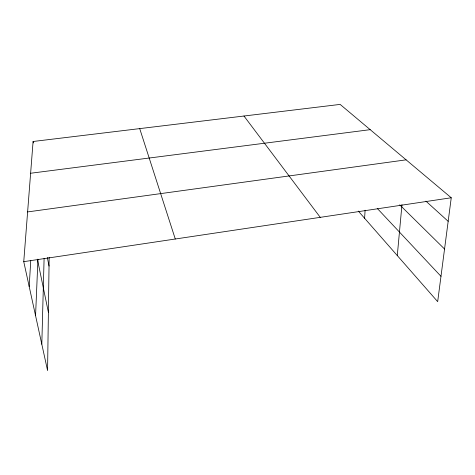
<?xml version="1.0" encoding="UTF-8"?>
<svg xmlns="http://www.w3.org/2000/svg" width="475" height="475" viewBox="0 0 475 475"><rect width="100%" height="100%" fill="white"/><g stroke="black" fill="none" stroke-linecap="round" stroke-linejoin="round"><path stroke-width="0.71" d="M49.151 257.361L47.577 370.595L23.75 261.66L33.09 141.491L340.136 104.405L451.25 197.766L437.671 301.655L358.31 211.09M41.812 344.215L44.098 258.471M35.566 315.667L37.947 259.225M29.189 286.532L30.768 260.342M364.604 218.268L365.109 210.241M397.284 255.568L401.975 204.666M23.75 261.66L451.25 197.766M27.615 211.921L406.113 159.838M30.62 173.25L370.197 129.663M425.927 201.151L448.174 221.314M399.713 204.814L444.553 249.031M377.399 208.549L440.984 276.319M243.972 116.019L320.257 217.342M139.709 128.612L175.281 239.008M37.406 259.231L48.391 312.307M47.334 257.498L49.032 266.059M33.09 141.491L33.363 142.91"/></g></svg>
